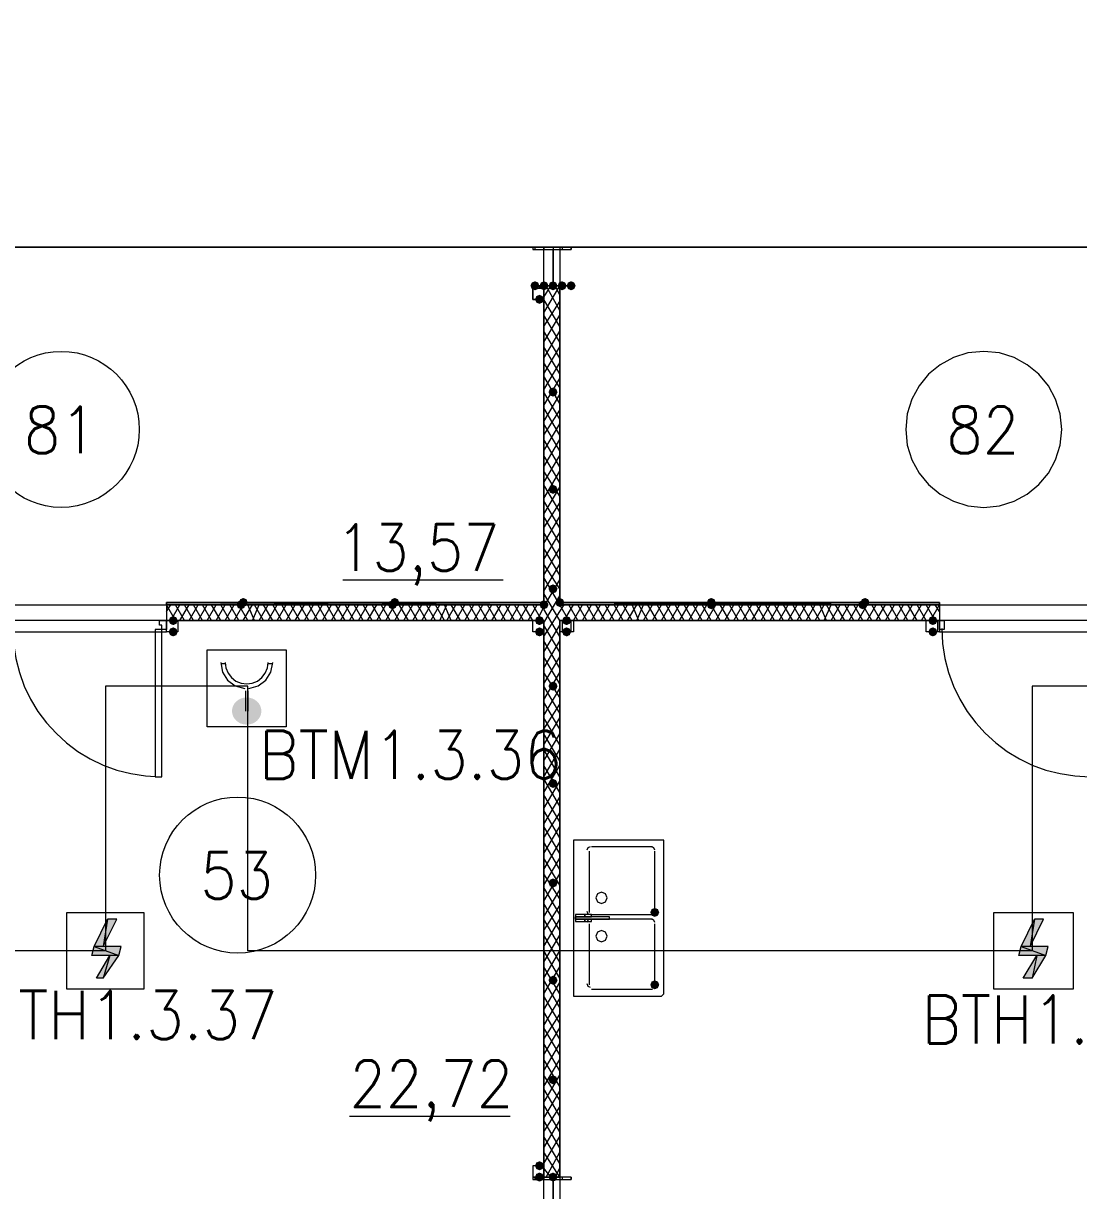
# Model space of a CAD drawing. Header units: millimetres. Extents: x 0 to 420, y 0 to 297.
# Drawn here: x 173.05 to 192.81, y 140.8 to 162.64 of the extents above; entities that cross this region are included whole.
import ezdxf

# ---------------------------------------------------------------- set-up
doc = ezdxf.new("R2010")
doc.units = ezdxf.units.MM
doc.styles.get("Standard").update_dxf_attribs({"font": 'STANDARD'})

msp = doc.modelspace()

# ---------------------------------------------------------------- hatches: boundary and pattern name
for color, points in [(7, [(182.710667, 157.734), (182.685796, 157.674204), (182.626, 157.649333), (182.566204, 157.674204), (182.541333, 157.734), (182.566204, 157.793796), (182.626, 157.818667), (182.685796, 157.793796)]), (7, [(182.88, 157.734), (182.855129, 157.674204), (182.795333, 157.649333), (182.735538, 157.674204), (182.710667, 157.734), (182.735537, 157.793796), (182.795333, 157.818667), (182.855129, 157.793796)]), (7, [(183.049333, 157.734), (183.024463, 157.674204), (182.964667, 157.649333), (182.904871, 157.674204), (182.88, 157.734), (182.904871, 157.793796), (182.964667, 157.818667), (183.024462, 157.793796)]), (7, [(183.218667, 157.734), (183.193796, 157.674204), (183.134, 157.649333), (183.074204, 157.674204), (183.049333, 157.734), (183.074204, 157.793796), (183.134, 157.818667), (183.193796, 157.793796)]), (7, [(183.388, 157.734), (183.363129, 157.674204), (183.303333, 157.649333), (183.243538, 157.674204), (183.218667, 157.734), (183.243537, 157.793796), (183.303333, 157.818667), (183.363129, 157.793796)]), (7, [(182.795333, 157.48), (182.770462, 157.420204), (182.710667, 157.395333), (182.650871, 157.420204), (182.626, 157.48), (182.650871, 157.539796), (182.710667, 157.564667), (182.770462, 157.539796)]), (7, [(183.049333, 155.744333), (183.024463, 155.684537), (182.964667, 155.659667), (182.904871, 155.684537), (182.88, 155.744333), (182.904871, 155.804129), (182.964667, 155.829), (183.024462, 155.804129)]), (7, [(183.049333, 153.924), (183.024463, 153.864204), (182.964667, 153.839333), (182.904871, 153.864204), (182.88, 153.924), (182.904871, 153.983796), (182.964667, 154.008667), (183.024462, 153.983796)]), (7, [(183.049333, 152.061333), (183.024463, 152.001537), (182.964667, 151.976667), (182.904871, 152.001537), (182.88, 152.061333), (182.904871, 152.121129), (182.964667, 152.146), (183.024462, 152.121129)]), (254, [(177.207333, 151.765), (177.182462, 151.705204), (177.122667, 151.680333), (177.062871, 151.705204), (177.038, 151.765), (177.062871, 151.824796), (177.122667, 151.849667), (177.182462, 151.824796)]), (254, [(177.249667, 151.807333), (177.224796, 151.747537), (177.165, 151.722667), (177.105204, 151.747537), (177.080333, 151.807333), (177.105204, 151.867129), (177.165, 151.892), (177.224796, 151.867129)]), (254, [(180.043667, 151.765), (180.018796, 151.705204), (179.959, 151.680333), (179.899204, 151.705204), (179.874333, 151.765), (179.899204, 151.824796), (179.959, 151.849667), (180.018796, 151.824796)]), (254, [(180.086, 151.807333), (180.061129, 151.747537), (180.001333, 151.722667), (179.941538, 151.747537), (179.916667, 151.807333), (179.941537, 151.867129), (180.001333, 151.892), (180.061129, 151.867129)]), (254, [(182.88, 151.765), (182.855129, 151.705204), (182.795333, 151.680333), (182.735538, 151.705204), (182.710667, 151.765), (182.735537, 151.824796), (182.795333, 151.849667), (182.855129, 151.824796)]), (254, [(182.88, 151.765), (182.855129, 151.705204), (182.795333, 151.680333), (182.735538, 151.705204), (182.710667, 151.765), (182.735537, 151.824796), (182.795333, 151.849667), (182.855129, 151.824796)]), (254, [(183.176333, 151.807333), (183.151462, 151.747537), (183.091667, 151.722667), (183.031871, 151.747537), (183.007, 151.807333), (183.031871, 151.867129), (183.091667, 151.892), (183.151462, 151.867129)]), (254, [(186.012667, 151.807333), (185.987796, 151.747537), (185.928, 151.722667), (185.868204, 151.747537), (185.843333, 151.807333), (185.868204, 151.867129), (185.928, 151.892), (185.987796, 151.867129)]), (254, [(186.012667, 151.765), (185.987796, 151.705204), (185.928, 151.680333), (185.868204, 151.705204), (185.843333, 151.765), (185.868204, 151.824796), (185.928, 151.849667), (185.987796, 151.824796)]), (254, [(188.849, 151.765), (188.824129, 151.705204), (188.764333, 151.680333), (188.704538, 151.705204), (188.679667, 151.765), (188.704537, 151.824796), (188.764333, 151.849667), (188.824129, 151.824796)]), (254, [(188.891333, 151.807333), (188.866462, 151.747537), (188.806667, 151.722667), (188.746871, 151.747537), (188.722, 151.807333), (188.746871, 151.867129), (188.806667, 151.892), (188.866462, 151.867129)]), (7, [(175.937333, 151.468667), (175.912463, 151.408871), (175.852667, 151.384), (175.792871, 151.408871), (175.768, 151.468667), (175.792871, 151.528462), (175.852667, 151.553333), (175.912462, 151.528463)]), (7, [(182.795333, 151.468667), (182.770462, 151.408871), (182.710667, 151.384), (182.650871, 151.408871), (182.626, 151.468667), (182.650871, 151.528462), (182.710667, 151.553333), (182.770462, 151.528463)]), (7, [(183.303333, 151.468667), (183.278462, 151.408871), (183.218667, 151.384), (183.158871, 151.408871), (183.134, 151.468667), (183.158871, 151.528462), (183.218667, 151.553333), (183.278462, 151.528463)]), (7, [(190.161333, 151.468667), (190.136462, 151.408871), (190.076667, 151.384), (190.016871, 151.408871), (189.992, 151.468667), (190.016871, 151.528462), (190.076667, 151.553333), (190.136462, 151.528463)]), (7, [(175.937333, 151.257), (175.912463, 151.197204), (175.852667, 151.172333), (175.792871, 151.197204), (175.768, 151.257), (175.792871, 151.316796), (175.852667, 151.341667), (175.912462, 151.316796)]), (7, [(182.795333, 151.257), (182.770462, 151.197204), (182.710667, 151.172333), (182.650871, 151.197204), (182.626, 151.257), (182.650871, 151.316796), (182.710667, 151.341667), (182.770462, 151.316796)]), (7, [(183.303333, 151.257), (183.278462, 151.197204), (183.218667, 151.172333), (183.158871, 151.197204), (183.134, 151.257), (183.158871, 151.316796), (183.218667, 151.341667), (183.278462, 151.316796)]), (7, [(190.161333, 151.257), (190.136462, 151.197204), (190.076667, 151.172333), (190.016871, 151.197204), (189.992, 151.257), (190.016871, 151.316796), (190.076667, 151.341667), (190.136462, 151.316796)]), (7, [(183.049333, 150.241), (183.024463, 150.181204), (182.964667, 150.156333), (182.904871, 150.181204), (182.88, 150.241), (182.904871, 150.300796), (182.964667, 150.325667), (183.024462, 150.300796)]), (7, [(183.049333, 148.420667), (183.024463, 148.360871), (182.964667, 148.336), (182.904871, 148.360871), (182.88, 148.420667), (182.904871, 148.480462), (182.964667, 148.505333), (183.024462, 148.480463)]), (7, [(183.049333, 146.558), (183.024463, 146.498204), (182.964667, 146.473333), (182.904871, 146.498204), (182.88, 146.558), (182.904871, 146.617796), (182.964667, 146.642667), (183.024462, 146.617796)]), (7, [(184.954333, 146.007667), (184.929463, 145.947871), (184.869667, 145.923), (184.809871, 145.947871), (184.785, 146.007667), (184.809871, 146.067462), (184.869667, 146.092333), (184.929462, 146.067463)]), (7, [(183.049333, 144.737667), (183.024463, 144.677871), (182.964667, 144.653), (182.904871, 144.677871), (182.88, 144.737667), (182.904871, 144.797462), (182.964667, 144.822333), (183.024462, 144.797463)]), (7, [(184.954333, 144.653), (184.929463, 144.593204), (184.869667, 144.568333), (184.809871, 144.593204), (184.785, 144.653), (184.809871, 144.712796), (184.869667, 144.737667), (184.929462, 144.712796)]), (7, [(183.049333, 142.875), (183.024463, 142.815204), (182.964667, 142.790333), (182.904871, 142.815204), (182.88, 142.875), (182.904871, 142.934796), (182.964667, 142.959667), (183.024462, 142.934796)]), (7, [(182.795333, 141.266333), (182.770462, 141.206537), (182.710667, 141.181667), (182.650871, 141.206537), (182.626, 141.266333), (182.650871, 141.326129), (182.710667, 141.351), (182.770462, 141.326129)]), (7, [(182.795333, 141.054667), (182.770462, 140.994871), (182.710667, 140.97), (182.650871, 140.994871), (182.626, 141.054667), (182.650871, 141.114462), (182.710667, 141.139333), (182.770462, 141.114463)]), (7, [(183.049333, 141.054667), (183.024463, 140.994871), (182.964667, 140.97), (182.904871, 140.994871), (182.88, 141.054667), (182.904871, 141.114462), (182.964667, 141.139333), (183.024462, 141.114463)])]:
    msp.add_hatch(color=color).paths.add_polyline_path(points, flags=0)
h = msp.add_hatch(color=7)
h.paths.add_polyline_path([(182.795333, 151.807333), (175.725667, 151.807333), (182.795333, 151.765)], flags=0)
h.paths.add_polyline_path([(175.725667, 151.807333), (182.795333, 151.765), (175.725667, 151.765)], flags=0)
h = msp.add_hatch(color=7)
h.paths.add_polyline_path([(190.203667, 151.807333), (183.091667, 151.807333), (190.203667, 151.765)], flags=0)
h.paths.add_polyline_path([(183.091667, 151.807333), (190.203667, 151.765), (183.091667, 151.765)], flags=0)
h = msp.add_hatch(color=1)
edge = h.paths.add_edge_path(flags=0)
edge.add_ellipse((177.228501, 149.775333), major_axis=(0.275167, 0), ratio=0.923077, start_angle=0, end_angle=360)
h = msp.add_hatch(color=1)
h.paths.add_polyline_path([(174.794334, 145.880666), (174.625001, 145.880666), (174.540334, 145.372666)], flags=0)
h.paths.add_polyline_path([(174.625001, 145.880666), (174.540334, 145.372666), (174.371001, 145.372666)], flags=0)
h = msp.add_hatch(color=1)
h.paths.add_polyline_path([(192.151001, 145.880666), (191.981668, 145.880666), (191.897001, 145.372666)], flags=0)
h.paths.add_polyline_path([(191.981668, 145.880666), (191.897001, 145.372666), (191.727668, 145.372666)], flags=0)
h = msp.add_hatch(color=1)
h.paths.add_polyline_path([(174.879001, 145.372666), (174.371001, 145.372666), (174.836668, 145.203333)], flags=0)
h.paths.add_polyline_path([(174.371001, 145.372666), (174.836668, 145.203333), (174.328668, 145.203333)], flags=0)
h = msp.add_hatch(color=1)
h.paths.add_polyline_path([(192.235668, 145.372666), (191.727668, 145.372666), (192.193334, 145.203333)], flags=0)
h.paths.add_polyline_path([(191.727668, 145.372666), (192.193334, 145.203333), (191.685334, 145.203333)], flags=0)
h = msp.add_hatch(color=1)
h.paths.add_polyline_path([(174.836668, 145.203333), (174.667334, 145.203333), (174.540334, 144.779999)], flags=0)
h.paths.add_polyline_path([(174.667334, 145.203333), (174.540334, 144.779999), (174.413334, 144.779999)], flags=0)
h = msp.add_hatch(color=1)
h.paths.add_polyline_path([(192.193334, 145.203333), (192.024001, 145.203333), (191.939334, 144.779999)], flags=0)
h.paths.add_polyline_path([(192.024001, 145.203333), (191.939334, 144.779999), (191.770001, 144.779999)], flags=0)

# ---------------------------------------------------------------- linework, layer by layer
at = {"color": 8, "lineweight": 0}
msp.add_lwpolyline([(235.500333, 158.453667), (235.500333, 169.291), (114.046, 169.291), (114.046, 158.453667)], close=True, dxfattribs=at)
at = {"color": 171, "lineweight": 0}
for points in [[(165.692667, 158.453667), (165.692667, 151.765), (182.795333, 151.765), (182.795333, 158.453667)], [(200.194333, 158.453667), (183.091667, 158.453667), (183.091667, 151.765), (200.194333, 151.765)]]:
    msp.add_lwpolyline(points, close=True, dxfattribs=at)
at = {"color": 7, "lineweight": 0}
for points in [[(183.303333, 158.453667), (182.583667, 158.453667), (182.583667, 158.411333), (182.964667, 158.411333), (182.964667, 157.734), (182.583667, 157.734), (183.303333, 157.734), (182.964667, 157.734), (182.964667, 158.411333), (183.303333, 158.411333)], [(182.795333, 157.734), (182.583667, 157.734), (182.583667, 157.48), (182.795333, 157.48)], [(182.795333, 157.691667), (182.795333, 157.48), (182.583667, 157.48), (182.583667, 157.691667)], [(182.795333, 151.807333), (175.725667, 151.807333), (182.795333, 151.765)], [(175.725667, 151.807333), (182.795333, 151.765), (175.725667, 151.765)], [(175.725667, 151.765), (182.795333, 151.765), (182.795333, 151.807333), (175.725667, 151.807333)], [(175.725667, 151.765), (182.795333, 151.765), (182.795333, 151.807333), (175.725667, 151.807333)], [(190.203667, 151.807333), (183.091667, 151.807333), (190.203667, 151.765)], [(183.091667, 151.807333), (190.203667, 151.765), (183.091667, 151.765)], [(190.203667, 151.807333), (190.203667, 151.765), (183.091667, 151.765), (183.091667, 151.807333), (190.203667, 151.807333), (183.091667, 151.807333), (183.091667, 151.765), (190.203667, 151.765)], [(182.795333, 151.468667), (165.692667, 151.468667), (165.692667, 140.335), (182.795333, 140.335)], [(175.725667, 151.468667), (175.725667, 151.299333), (175.641, 151.299333), (175.641, 151.384), (175.598667, 151.384), (175.598667, 151.468667)], [(175.725667, 151.468667), (175.937333, 151.468667), (175.937333, 151.257), (175.725667, 151.257), (175.725667, 151.468667), (175.937333, 151.468667), (175.937333, 151.257), (175.725667, 151.257)], [(182.583667, 151.468667), (182.795333, 151.468667), (182.795333, 151.257), (182.583667, 151.257), (182.583667, 151.468667), (182.795333, 151.468667), (182.795333, 151.257), (182.583667, 151.257)], [(183.091667, 151.468667), (183.345667, 151.468667), (183.345667, 151.257), (183.091667, 151.257)], [(200.194333, 140.335), (200.194333, 151.468667), (183.091667, 151.468667), (183.091667, 140.335)], [(183.134, 151.468667), (183.134, 151.257), (183.303333, 151.257), (183.303333, 151.468667)], [(189.949667, 151.468667), (190.161333, 151.468667), (190.161333, 151.257), (189.949667, 151.257), (189.949667, 151.468667), (190.203667, 151.468667), (190.203667, 151.257), (189.949667, 151.257)], [(190.288333, 151.468667), (190.288333, 151.384), (190.288333, 151.299333), (190.203667, 151.299333), (190.203667, 151.468667)], [(175.641, 148.547667), (175.641, 151.299333), (175.514, 151.299333), (175.514, 148.547667)], [(185.039, 144.483667), (185.039, 147.32), (185.039, 147.362333), (184.996667, 147.362333), (184.954333, 147.362333), (183.388, 147.362333), (183.345667, 147.362333), (183.345667, 147.32), (183.345667, 144.483667), (183.345667, 144.441333), (183.388, 144.441333), (184.954333, 144.441333), (184.996667, 144.441333)], [(183.980667, 146.282833), (183.949673, 146.357673), (183.874833, 146.388667), (183.799993, 146.357673), (183.769, 146.282833), (183.799993, 146.207993), (183.874833, 146.177), (183.949673, 146.207993)], [(183.557333, 145.838333), (183.557333, 145.880667), (183.430333, 145.880667), (183.388, 145.880667), (183.388, 145.923), (183.430333, 145.923), (183.557333, 145.923), (183.557333, 145.965333), (183.388, 145.965333), (183.388, 145.838333)], [(183.980667, 145.880667), (184.023, 145.880667), (184.023, 145.923), (183.980667, 145.923), (183.430333, 145.923), (183.388, 145.923), (183.388, 145.880667), (183.430333, 145.880667)], [(183.684333, 145.965333), (183.557333, 145.965333), (183.557333, 145.923), (183.684333, 145.923)], [(183.684333, 145.838333), (183.684333, 145.880667), (183.557333, 145.880667), (183.557333, 145.838333)], [(183.980667, 145.563167), (183.949673, 145.638007), (183.874833, 145.669), (183.799993, 145.638007), (183.769, 145.563167), (183.799993, 145.488327), (183.874833, 145.457333), (183.949673, 145.488327)], [(182.795333, 141.266333), (182.583667, 141.266333), (182.583667, 141.054667), (182.795333, 141.054667), (182.795333, 141.266333), (182.583667, 141.266333), (182.583667, 141.054667), (182.795333, 141.054667)], [(183.303333, 141.054667), (182.583667, 141.054667), (182.583667, 141.012333), (182.964667, 141.012333), (182.964667, 140.377333), (182.583667, 140.377333), (182.583667, 140.335), (183.303333, 140.335), (183.303333, 140.377333), (182.964667, 140.377333), (182.964667, 141.012333), (183.303333, 141.012333)]]:
    msp.add_lwpolyline(points, close=True, dxfattribs=at)
for points in [[(182.626, 158.453667), (182.626, 158.411333)], [(182.795333, 158.453667), (182.795333, 158.411333)], [(182.964667, 158.453667), (182.964667, 157.734)], [(183.134, 158.453667), (183.134, 158.411333)], [(183.303333, 158.453667), (183.303333, 158.411333)], [(182.710667, 157.734), (182.710667, 157.691667)], [(182.795333, 157.522333), (182.922333, 157.734)], [(182.795333, 157.226), (183.091667, 157.734)], [(182.795333, 157.734), (182.795333, 151.765)], [(183.091667, 151.765), (183.091667, 157.734), (182.795333, 157.734)], [(183.091667, 157.268333), (182.837667, 157.734)], [(183.091667, 157.564667), (183.007, 157.734)], [(183.091667, 156.972), (182.795333, 157.48)], [(182.795333, 156.972), (183.091667, 157.437667)], [(182.795333, 156.675667), (183.091667, 157.183667)], [(183.091667, 156.675667), (182.795333, 157.183667)], [(182.795333, 156.379333), (183.091667, 156.887333)], [(183.091667, 156.379333), (182.795333, 156.887333)], [(182.795333, 156.083), (183.091667, 156.591)], [(183.091667, 156.083), (182.795333, 156.591)], [(192.489667, 155.045833), (192.459995, 155.340177), (192.374894, 155.614329), (192.240238, 155.862416), (192.061899, 156.078566), (191.845749, 156.256905), (191.597662, 156.391561), (191.32351, 156.476661), (191.029167, 156.506333), (190.734823, 156.476661), (190.460671, 156.391561), (190.212584, 156.256905), (189.996434, 156.078566), (189.818095, 155.862416), (189.683439, 155.614329), (189.598339, 155.340177), (189.568667, 155.045833)], [(182.795333, 155.786667), (183.091667, 156.294667)], [(183.091667, 155.829), (182.795333, 156.294667)], [(183.091667, 155.532667), (182.795333, 156.040667)], [(182.795333, 155.490333), (183.091667, 155.998333)], [(183.091667, 155.236333), (182.795333, 155.744333)], [(182.795333, 155.194), (183.091667, 155.702)], [(183.091667, 154.94), (182.795333, 155.448)], [(182.795333, 154.94), (183.091667, 155.405667)], [(182.795333, 154.643667), (183.091667, 155.151667)], [(183.091667, 154.643667), (182.795333, 155.151667)], [(189.568667, 155.045833), (189.598339, 154.75149), (189.683439, 154.477338), (189.818095, 154.229251), (189.996434, 154.013101), (190.212584, 153.834762), (190.460671, 153.700106), (190.734823, 153.615005), (191.029167, 153.585333), (191.32351, 153.615005), (191.597662, 153.700106), (191.845749, 153.834762), (192.061899, 154.013101), (192.240238, 154.229251), (192.374894, 154.477338), (192.459995, 154.75149), (192.489667, 155.045833)], [(182.795333, 154.347333), (183.091667, 154.855333)], [(183.091667, 154.347333), (182.795333, 154.855333)], [(182.795333, 154.051), (183.091667, 154.559)], [(183.091667, 154.051), (182.795333, 154.559)], [(182.795333, 153.754667), (183.091667, 154.262667)], [(183.091667, 153.797), (182.795333, 154.262667)], [(183.091667, 153.500667), (182.795333, 154.008667)], [(182.795333, 153.458333), (183.091667, 153.966333)], [(183.091667, 153.204333), (182.795333, 153.712333)], [(182.795333, 153.204333), (183.091667, 153.67)], [(182.795333, 152.908), (183.091667, 153.416)], [(183.091667, 152.908), (182.795333, 153.416)], [(182.795333, 152.611667), (183.091667, 153.119667)], [(183.091667, 152.611667), (182.795333, 153.119667)], [(182.795333, 152.315333), (183.091667, 152.823333)], [(183.091667, 152.315333), (182.795333, 152.823333)], [(182.795333, 152.019), (183.091667, 152.527)], [(183.091667, 152.061333), (182.795333, 152.527)], [(183.091667, 151.765), (182.795333, 152.273)], [(179.027667, 152.230667), (182.033333, 152.230667)], [(182.795333, 151.722667), (183.091667, 152.230667)], [(183.091667, 151.468667), (182.795333, 151.976667)], [(182.795333, 151.426333), (183.091667, 151.934333)], [(182.795333, 151.765), (175.725667, 151.765), (182.795333, 151.807333), (175.725667, 151.807333)], [(175.725667, 151.638), (175.810333, 151.765)], [(175.895, 151.468667), (175.725667, 151.765)], [(175.725667, 151.765), (175.725667, 151.468667)], [(175.725667, 151.765), (175.725667, 151.468667)], [(182.795333, 151.765), (175.725667, 151.765)], [(175.810333, 151.468667), (175.979667, 151.765)], [(176.064333, 151.468667), (175.895, 151.765)], [(175.979667, 151.468667), (176.149, 151.765)], [(176.233667, 151.468667), (176.064333, 151.765)], [(176.149, 151.468667), (176.318333, 151.765)], [(176.403, 151.468667), (176.233667, 151.765)], [(176.318333, 151.468667), (176.487667, 151.765)], [(176.572333, 151.468667), (176.403, 151.765)], [(176.487667, 151.468667), (176.657, 151.765)], [(176.741667, 151.468667), (176.572333, 151.765)], [(176.657, 151.468667), (176.826333, 151.765)], [(176.911, 151.468667), (176.741667, 151.765)], [(176.826333, 151.468667), (176.995667, 151.765)], [(177.080333, 151.468667), (176.911, 151.765)], [(176.995667, 151.468667), (177.165, 151.765)], [(177.249667, 151.468667), (177.080333, 151.765)], [(177.165, 151.468667), (177.334333, 151.765)], [(177.376667, 151.468667), (177.249667, 151.765)], [(177.334333, 151.468667), (177.461333, 151.765)], [(177.546, 151.468667), (177.376667, 151.765)], [(177.461333, 151.468667), (177.630667, 151.765)], [(177.715333, 151.468667), (177.546, 151.765)], [(177.630667, 151.468667), (177.8, 151.765)], [(177.884667, 151.468667), (177.715333, 151.765)], [(177.8, 151.468667), (177.969333, 151.765)], [(178.054, 151.468667), (177.884667, 151.765)], [(177.969333, 151.468667), (178.138667, 151.765)], [(178.223333, 151.468667), (178.054, 151.765)], [(178.138667, 151.468667), (178.308, 151.765)], [(178.392667, 151.468667), (178.223333, 151.765)], [(178.308, 151.468667), (178.477333, 151.765)], [(178.562, 151.468667), (178.392667, 151.765)], [(178.477333, 151.468667), (178.646667, 151.765)], [(178.731333, 151.468667), (178.562, 151.765)], [(178.646667, 151.468667), (178.816, 151.765)], [(178.900667, 151.468667), (178.731333, 151.765)], [(178.816, 151.468667), (178.985333, 151.765)], [(179.07, 151.468667), (178.900667, 151.765)], [(178.985333, 151.468667), (179.154667, 151.765)], [(179.239333, 151.468667), (179.07, 151.765)], [(179.154667, 151.468667), (179.324, 151.765)], [(179.408667, 151.468667), (179.239333, 151.765)], [(179.324, 151.468667), (179.493333, 151.765)], [(179.578, 151.468667), (179.408667, 151.765)], [(179.493333, 151.468667), (179.662667, 151.765)], [(179.747333, 151.468667), (179.578, 151.765)], [(179.662667, 151.468667), (179.832, 151.765)], [(179.916667, 151.468667), (179.747333, 151.765)], [(179.832, 151.468667), (180.001333, 151.765)], [(180.086, 151.468667), (179.916667, 151.765)], [(180.001333, 151.468667), (180.170667, 151.765)], [(180.255333, 151.468667), (180.086, 151.765)], [(180.170667, 151.468667), (180.34, 151.765)], [(180.424667, 151.468667), (180.255333, 151.765)], [(180.34, 151.468667), (180.509333, 151.765)], [(180.594, 151.468667), (180.424667, 151.765)], [(180.509333, 151.468667), (180.678667, 151.765)], [(180.763333, 151.468667), (180.594, 151.765)], [(180.678667, 151.468667), (180.848, 151.765)], [(180.932667, 151.468667), (180.763333, 151.765)], [(180.848, 151.468667), (180.975, 151.765)], [(181.059667, 151.468667), (180.932667, 151.765)], [(180.975, 151.468667), (181.144333, 151.765)], [(181.229, 151.468667), (181.059667, 151.765)], [(181.144333, 151.468667), (181.313667, 151.765)], [(181.398333, 151.468667), (181.229, 151.765)], [(181.313667, 151.468667), (181.483, 151.765)], [(181.567667, 151.468667), (181.398333, 151.765)], [(181.483, 151.468667), (181.652333, 151.765)], [(181.737, 151.468667), (181.567667, 151.765)], [(181.652333, 151.468667), (181.821667, 151.765)], [(181.906333, 151.468667), (181.737, 151.765)], [(181.821667, 151.468667), (181.991, 151.765)], [(182.075667, 151.468667), (181.906333, 151.765)], [(181.991, 151.468667), (182.160333, 151.765)], [(182.245, 151.468667), (182.075667, 151.765)], [(182.160333, 151.468667), (182.329667, 151.765)], [(182.414333, 151.468667), (182.245, 151.765)], [(182.329667, 151.468667), (182.499, 151.765)], [(182.583667, 151.468667), (182.414333, 151.765)], [(182.499, 151.468667), (182.668333, 151.765)], [(182.753, 151.468667), (182.583667, 151.765)], [(182.668333, 151.468667), (182.795333, 151.722667)], [(182.795333, 151.680333), (182.753, 151.765)], [(183.091667, 151.172333), (182.795333, 151.680333)], [(182.795333, 151.172333), (183.091667, 151.638)], [(190.203667, 151.807333), (183.091667, 151.807333), (190.203667, 151.807333), (183.091667, 151.765)], [(183.091667, 151.638), (183.176333, 151.765)], [(183.261, 151.468667), (183.091667, 151.765)], [(190.203667, 151.765), (183.091667, 151.765)], [(183.176333, 151.468667), (183.345667, 151.765)], [(183.430333, 151.468667), (183.261, 151.765)], [(183.345667, 151.468667), (183.515, 151.765)], [(183.599667, 151.468667), (183.430333, 151.765)], [(183.515, 151.468667), (183.684333, 151.765)], [(183.769, 151.468667), (183.599667, 151.765)], [(183.684333, 151.468667), (183.853667, 151.765)], [(183.938333, 151.468667), (183.769, 151.765)], [(183.853667, 151.468667), (184.023, 151.765)], [(184.107667, 151.468667), (183.938333, 151.765)], [(184.023, 151.468667), (184.192333, 151.765)], [(184.277, 151.468667), (184.107667, 151.765)], [(184.192333, 151.468667), (184.361667, 151.765)], [(184.446333, 151.468667), (184.277, 151.765)], [(184.361667, 151.468667), (184.531, 151.765)], [(184.573333, 151.468667), (184.446333, 151.765)], [(184.531, 151.468667), (184.658, 151.765)], [(184.742667, 151.468667), (184.573333, 151.765)], [(184.658, 151.468667), (184.827333, 151.765)], [(184.912, 151.468667), (184.742667, 151.765)], [(184.827333, 151.468667), (184.996667, 151.765)], [(185.081333, 151.468667), (184.912, 151.765)], [(184.996667, 151.468667), (185.166, 151.765)], [(185.250667, 151.468667), (185.081333, 151.765)], [(185.166, 151.468667), (185.335333, 151.765)], [(185.42, 151.468667), (185.250667, 151.765)], [(185.335333, 151.468667), (185.504667, 151.765)], [(185.589333, 151.468667), (185.42, 151.765)], [(185.504667, 151.468667), (185.674, 151.765)], [(185.758667, 151.468667), (185.589333, 151.765)], [(185.674, 151.468667), (185.843333, 151.765)], [(185.928, 151.468667), (185.758667, 151.765)], [(185.843333, 151.468667), (186.012667, 151.765)], [(186.097333, 151.468667), (185.928, 151.765)], [(186.012667, 151.468667), (186.182, 151.765)], [(186.266667, 151.468667), (186.097333, 151.765)], [(186.182, 151.468667), (186.351333, 151.765)], [(186.436, 151.468667), (186.266667, 151.765)], [(186.351333, 151.468667), (186.520667, 151.765)], [(186.605333, 151.468667), (186.436, 151.765)], [(186.520667, 151.468667), (186.69, 151.765)], [(186.774667, 151.468667), (186.605333, 151.765)], [(186.69, 151.468667), (186.859333, 151.765)], [(186.944, 151.468667), (186.774667, 151.765)], [(186.859333, 151.468667), (187.028667, 151.765)], [(187.113333, 151.468667), (186.944, 151.765)], [(187.028667, 151.468667), (187.198, 151.765)], [(187.282667, 151.468667), (187.113333, 151.765)], [(187.198, 151.468667), (187.367333, 151.765)], [(187.452, 151.468667), (187.282667, 151.765)], [(187.367333, 151.468667), (187.536667, 151.765)], [(187.621333, 151.468667), (187.452, 151.765)], [(187.536667, 151.468667), (187.706, 151.765)], [(187.790667, 151.468667), (187.621333, 151.765)], [(187.706, 151.468667), (187.875333, 151.765)], [(187.96, 151.468667), (187.790667, 151.765)], [(187.875333, 151.468667), (188.044667, 151.765)], [(188.087, 151.468667), (187.96, 151.765)], [(188.044667, 151.468667), (188.171667, 151.765)], [(188.256333, 151.468667), (188.087, 151.765)], [(188.171667, 151.468667), (188.341, 151.765)], [(188.425667, 151.468667), (188.256333, 151.765)], [(188.341, 151.468667), (188.510333, 151.765)], [(188.595, 151.468667), (188.425667, 151.765)], [(188.510333, 151.468667), (188.679667, 151.765)], [(188.764333, 151.468667), (188.595, 151.765)], [(188.679667, 151.468667), (188.849, 151.765)], [(188.933667, 151.468667), (188.764333, 151.765)], [(188.849, 151.468667), (189.018333, 151.765)], [(189.103, 151.468667), (188.933667, 151.765)], [(189.018333, 151.468667), (189.187667, 151.765)], [(189.272333, 151.468667), (189.103, 151.765)], [(189.187667, 151.468667), (189.357, 151.765)], [(189.441667, 151.468667), (189.272333, 151.765)], [(189.357, 151.468667), (189.526333, 151.765)], [(189.611, 151.468667), (189.441667, 151.765)], [(189.526333, 151.468667), (189.695667, 151.765)], [(189.780333, 151.468667), (189.611, 151.765)], [(189.695667, 151.468667), (189.865, 151.765)], [(189.949667, 151.468667), (189.780333, 151.765)], [(189.865, 151.468667), (190.034333, 151.765)], [(190.119, 151.468667), (189.949667, 151.765)], [(190.034333, 151.468667), (190.203667, 151.765)], [(190.203667, 151.638), (190.119, 151.765)], [(190.203667, 151.765), (190.203667, 151.468667)], [(190.203667, 151.765), (190.203667, 151.468667)], [(174.244, 151.468667), (172.804667, 151.468667), (172.804667, 151.384)], [(172.804667, 151.384), (172.804667, 151.257), (174.244, 151.257)], [(175.725667, 151.384), (175.725667, 151.468667), (174.244, 151.468667)], [(174.244, 151.257), (175.725667, 151.257), (175.725667, 151.384)], [(175.725667, 151.468667), (182.795333, 151.468667)], [(182.795333, 151.468667), (182.795333, 141.054667), (183.091667, 141.054667), (183.091667, 151.468667)], [(182.795333, 150.876), (183.091667, 151.384)], [(183.091667, 150.876), (182.795333, 151.384)], [(183.091667, 151.468667), (190.203667, 151.468667)], [(191.643, 151.468667), (190.203667, 151.468667), (190.203667, 151.384)], [(190.203667, 151.384), (190.203667, 151.257), (191.643, 151.257)], [(193.124667, 151.384), (193.124667, 151.468667), (191.643, 151.468667)], [(191.643, 151.257), (193.124667, 151.257), (193.124667, 151.384)], [(172.847, 151.3205), (172.861316, 151.036991), (172.903334, 150.761673), (172.97166, 150.495939), (173.064901, 150.241182), (173.181663, 149.998796), (173.320552, 149.770176), (173.480176, 149.556714), (173.659139, 149.359805), (173.856048, 149.180842), (174.069509, 149.021219), (174.29813, 148.88233), (174.540515, 148.765568), (174.795272, 148.672326), (175.061006, 148.604), (175.336325, 148.561982), (175.619833, 148.547667)], [(190.246, 151.3205), (190.260316, 151.036991), (190.302334, 150.761673), (190.37066, 150.495939), (190.463901, 150.241182), (190.580663, 149.998796), (190.719552, 149.770176), (190.879176, 149.556714), (191.058139, 149.359805), (191.255048, 149.180842), (191.468509, 149.021219), (191.69713, 148.88233), (191.939515, 148.765568), (192.194272, 148.672326), (192.460006, 148.604), (192.735325, 148.561982), (193.018833, 148.547667)], [(182.795333, 150.579667), (183.091667, 151.087667)], [(183.091667, 150.579667), (182.795333, 151.087667)], [(176.487668, 150.918333), (177.969334, 150.918333)], [(182.795333, 150.283333), (183.091667, 150.791333)], [(183.091667, 150.283333), (182.795333, 150.791333)], [(182.795333, 149.987), (183.091667, 150.495)], [(183.091667, 150.029333), (182.795333, 150.495)], [(183.091667, 149.733), (182.795333, 150.241)], [(182.795333, 149.690667), (183.091667, 150.198667)], [(183.091667, 149.436667), (182.795333, 149.944667)], [(182.795333, 149.436667), (183.091667, 149.902333)], [(182.795333, 149.140333), (183.091667, 149.648333)], [(183.091667, 149.140333), (182.795333, 149.648333)], [(182.795333, 148.844), (183.091667, 149.352)], [(183.091667, 148.844), (182.795333, 149.352)], [(182.795333, 148.547667), (183.091667, 149.055667)], [(183.091667, 148.547667), (182.795333, 149.055667)], [(182.795333, 148.251333), (183.091667, 148.759333)], [(183.091667, 148.251333), (182.795333, 148.759333)], [(183.091667, 147.997333), (182.795333, 148.505333)], [(182.795333, 147.955), (183.091667, 148.463)], [(183.091667, 147.701), (182.795333, 148.209)], [(182.795333, 147.658667), (183.091667, 148.166667)], [(183.091667, 147.404667), (182.795333, 147.912667)], [(182.795333, 147.404667), (183.091667, 147.870333)], [(182.795333, 147.108333), (183.091667, 147.616333)], [(183.091667, 147.108333), (182.795333, 147.616333)], [(182.795333, 146.812), (183.091667, 147.32)], [(183.091667, 146.812), (182.795333, 147.32)], [(183.663167, 147.235333), (183.618272, 147.216728), (183.599667, 147.171833)], [(184.827333, 147.235333), (183.684333, 147.235333)], [(184.869667, 147.171833), (184.851061, 147.216728), (184.806167, 147.235333)], [(182.795333, 146.515667), (183.091667, 147.023667)], [(183.091667, 146.515667), (182.795333, 147.023667)], [(183.642, 147.150667), (183.642, 146.007667)], [(184.869667, 146.007667), (184.869667, 147.150667)], [(182.795333, 146.219333), (183.091667, 146.727333)], [(183.091667, 146.261667), (182.795333, 146.727333)], [(183.091667, 145.965333), (182.795333, 146.473333)], [(182.795333, 145.923), (183.091667, 146.431)], [(183.091667, 145.669), (182.795333, 146.177)], [(173.863001, 146.007666), (175.302334, 146.007666)], [(182.795333, 145.669), (183.091667, 146.134667)], [(183.599667, 146.028833), (183.618272, 145.983939), (183.663167, 145.965333)], [(183.684333, 145.965333), (184.827333, 145.965333)], [(184.806167, 145.965333), (184.851061, 145.983939), (184.869667, 146.028833)], [(191.219668, 146.007666), (192.701334, 146.007666)], [(182.795333, 145.372667), (183.091667, 145.880667)], [(183.091667, 145.372667), (182.795333, 145.880667)], [(183.663167, 145.880667), (183.618272, 145.862061), (183.599667, 145.817167)], [(183.642, 145.796), (183.642, 144.653)], [(184.827333, 145.880667), (183.684333, 145.880667)], [(184.869667, 145.817167), (184.851061, 145.862061), (184.806167, 145.880667)], [(184.869667, 144.653), (184.869667, 145.796)], [(182.795333, 145.076333), (183.091667, 145.584333)], [(183.091667, 145.076333), (182.795333, 145.584333)], [(182.795333, 144.78), (183.091667, 145.288)], [(183.091667, 144.78), (182.795333, 145.288)], [(182.795333, 144.483667), (183.091667, 144.991667)], [(183.091667, 144.483667), (182.795333, 144.991667)], [(183.091667, 144.229667), (182.795333, 144.737667)], [(182.795333, 144.187333), (183.091667, 144.695333)], [(183.599667, 144.674167), (183.618272, 144.629272), (183.663167, 144.610667)], [(184.806167, 144.610667), (184.851061, 144.629272), (184.869667, 144.674167)], [(183.091667, 143.933333), (182.795333, 144.441333)], [(182.795333, 143.891), (183.091667, 144.399)], [(183.684333, 144.568333), (184.827333, 144.568333)], [(183.091667, 143.637), (182.795333, 144.145)], [(182.795333, 143.637), (183.091667, 144.102667)], [(182.795333, 143.340667), (183.091667, 143.848667)], [(183.091667, 143.340667), (182.795333, 143.848667)], [(182.795333, 143.044333), (183.091667, 143.552333)], [(183.091667, 143.044333), (182.795333, 143.552333)], [(182.795333, 142.748), (183.091667, 143.256)], [(183.091667, 142.748), (182.795333, 143.256)], [(182.795333, 142.451667), (183.091667, 142.959667)], [(183.091667, 142.494), (182.795333, 142.959667)], [(183.091667, 142.197667), (182.795333, 142.705667)], [(182.795333, 142.155333), (183.091667, 142.663333)], [(183.091667, 141.901333), (182.795333, 142.409333)], [(182.795333, 141.901333), (183.091667, 142.367)], [(179.154667, 142.197667), (182.160333, 142.197667)], [(182.795333, 141.605), (183.091667, 142.113)], [(183.091667, 141.605), (182.795333, 142.113)], [(182.795333, 141.308667), (183.091667, 141.816667)], [(183.091667, 141.308667), (182.795333, 141.816667)], [(183.091667, 141.054667), (182.795333, 141.520333)], [(182.837667, 141.054667), (183.091667, 141.520333)], [(182.922333, 141.054667), (182.795333, 141.224)], [(183.007, 141.054667), (183.091667, 141.224)], [(182.626, 141.054667), (182.626, 141.012333)], [(182.795333, 141.054667), (182.795333, 141.012333)], [(182.964667, 141.054667), (182.964667, 140.335)], [(183.134, 141.054667), (183.134, 141.012333)], [(183.303333, 141.054667), (183.303333, 141.012333)]]:
    msp.add_lwpolyline(points, dxfattribs=at)
at = {"color": 1, "lineweight": 0}
for points in [[(177.969334, 150.918333), (177.969334, 149.478999), (176.487668, 149.478999), (176.487668, 150.918333)], [(175.302334, 144.568333), (173.863001, 144.568333), (173.863001, 146.007666), (175.302334, 146.007666)], [(192.701334, 144.568333), (191.219668, 144.568333), (191.219668, 146.007666), (192.701334, 146.007666)], [(174.625001, 145.880666), (174.540334, 145.372666), (174.371001, 145.372666)], [(174.794334, 145.880666), (174.625001, 145.880666), (174.540334, 145.372666)], [(191.981668, 145.880666), (191.897001, 145.372666), (191.727668, 145.372666)], [(192.151001, 145.880666), (191.981668, 145.880666), (191.897001, 145.372666)], [(174.371001, 145.372666), (174.836668, 145.203333), (174.328668, 145.203333)], [(174.879001, 145.372666), (174.371001, 145.372666), (174.836668, 145.203333)], [(191.727668, 145.372666), (192.193334, 145.203333), (191.685334, 145.203333)], [(192.235668, 145.372666), (191.727668, 145.372666), (192.193334, 145.203333)], [(174.667334, 145.203333), (174.540334, 144.779999), (174.413334, 144.779999)], [(174.836668, 145.203333), (174.667334, 145.203333), (174.540334, 144.779999)], [(192.024001, 145.203333), (191.939334, 144.779999), (191.770001, 144.779999)], [(192.193334, 145.203333), (192.024001, 145.203333), (191.939334, 144.779999)]]:
    msp.add_lwpolyline(points, close=True, dxfattribs=at)
for points in [[(176.741668, 150.686947), (176.775823, 150.506104), (176.870768, 150.355297), (177.013505, 150.248607), (177.191036, 150.200114)], [(176.741668, 150.664333), (176.826334, 150.664333)], [(176.826339, 150.687159), (176.839903, 150.581903), (176.879673, 150.485382), (176.94293, 150.402332), (177.026956, 150.337486), (177.125004, 150.296861), (177.228505, 150.28332), (177.332006, 150.296861), (177.430054, 150.337486), (177.51408, 150.402332), (177.577337, 150.485382), (177.617107, 150.581903), (177.630672, 150.687159)], [(177.265945, 150.20011), (177.443493, 150.248602), (177.586228, 150.355293), (177.681163, 150.5061), (177.715313, 150.686943)], [(177.630668, 150.664333), (177.715334, 150.664333)], [(209.169001, 145.287999), (194.606334, 145.287999), (194.606334, 150.240999), (191.939334, 150.240999), (191.939334, 145.287999), (177.249668, 145.287999), (177.249668, 150.240999), (174.582668, 150.240999), (174.582668, 146.007666), (174.582668, 145.287999), (159.766001, 145.287999), (159.766001, 150.198666), (156.421668, 150.198666), (156.421668, 146.007666), (156.421668, 145.287999), (142.663334, 145.287999)], [(177.207334, 150.156333), (177.207334, 149.775333)], [(177.249668, 150.156333), (177.249668, 149.775333)]]:
    msp.add_lwpolyline(points, dxfattribs=at)
at = {"color": 7, "lineweight": 0}
for centre in [(173.757167, 155.045833), (177.059167, 146.706167)]:
    msp.add_circle(centre, 1.4605, dxfattribs=at)

# ---------------------------------------------------------------- texts
at = {"color": 7, "attachment_point": 1}
for s, insert, char_height, width in [('81', (173.05867, 155.473362), 0.872032, 0.872032), ('82', (190.330674, 155.473362), 0.872032, 1.06581689), ('13,57', (178.900674, 153.272032), 0.872032, 2.56764978), ('BTM1.3.36', (177.46133, 149.406907), 0.90157, 5.40942), ('53', (176.360674, 147.133699), 0.872032, 1.06581689), ('BTH1.3.37', (172.212003, 144.538573), 0.90157, 5.30924556), ('BTH1.3.35', (189.865, 144.453902), 0.90157, 5.30924556), ('22,72', (179.154663, 143.239036), 0.872032, 2.76143467)]:
    msp.add_mtext(s, dxfattribs=dict(at, insert=insert, char_height=char_height, width=width))

doc.saveas('drawing.dxf')
